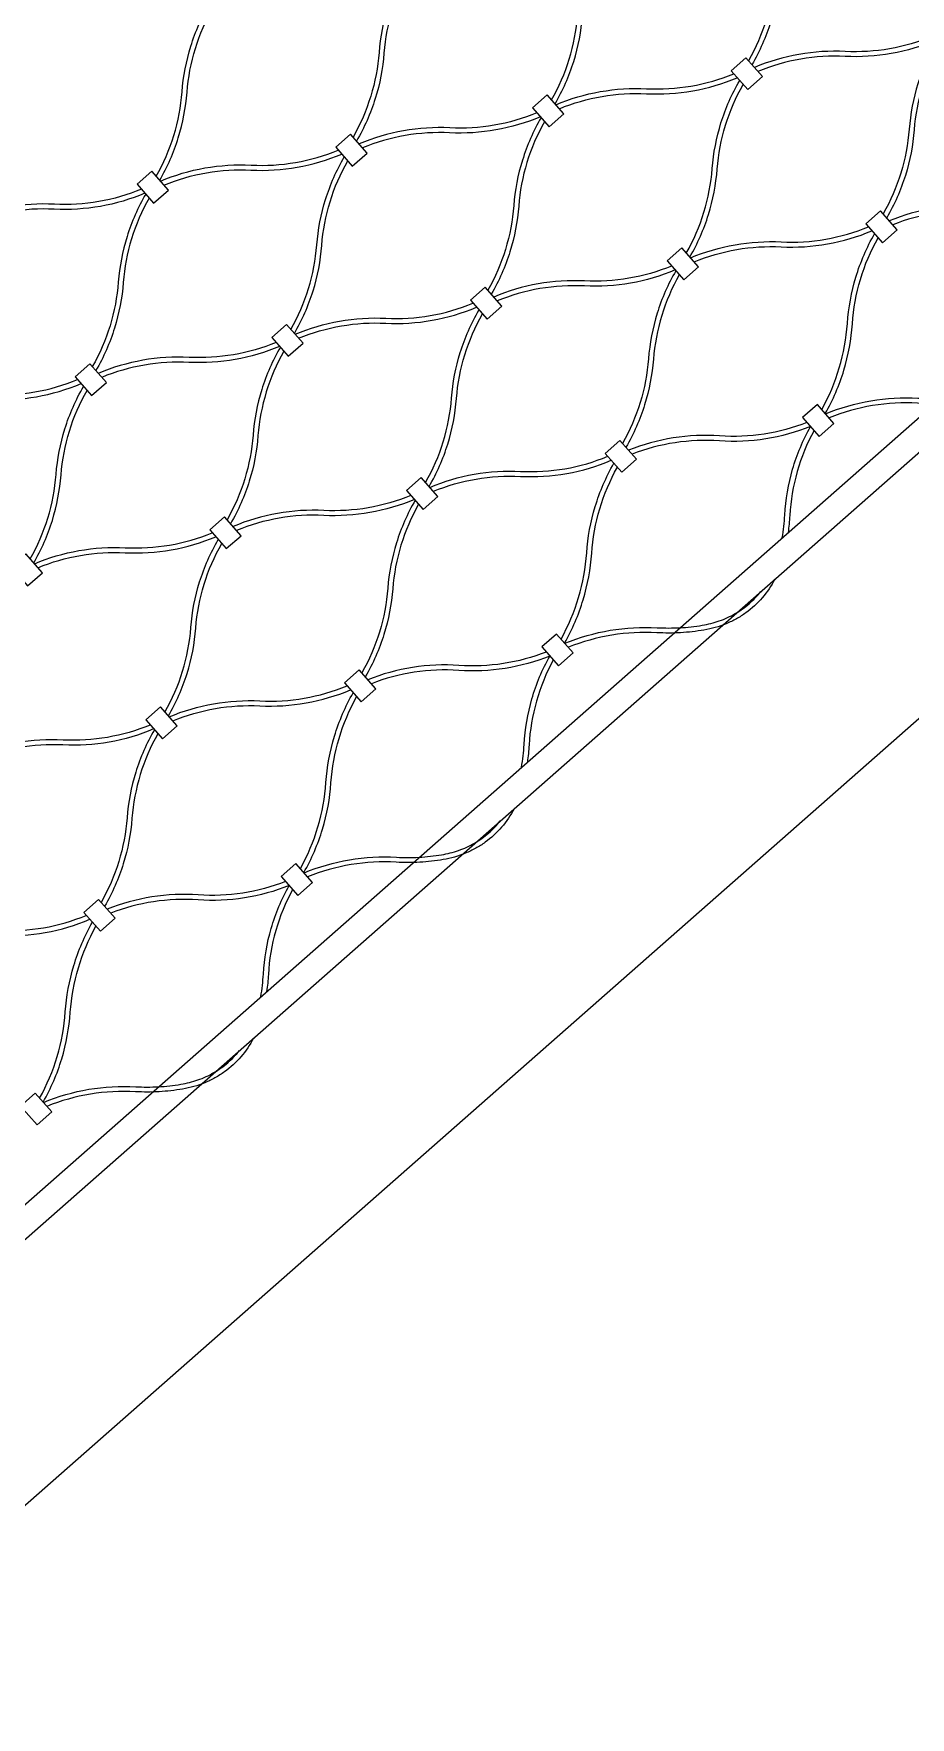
# Model space of a CAD drawing. Header units: millimetres. Extents: x 832728086 to 834530684, y 817551485 to 818349469.
# Drawn here: x 834423208 to 834423475, y 817820631 to 817821145 of the extents above; entities that cross this region are included whole.
import ezdxf

# ---------------------------------------------------------------- set-up
doc = ezdxf.new("R2010")
doc.units = ezdxf.units.MM
doc.header["$LTSCALE"] = 100
doc.layers.add('056-Railing-l', color=6, linetype='Continuous', lineweight=25)
doc.layers.add('A-COLS', color=3, linetype='Continuous')
doc.layers.add('mesh- l', color=8, linetype='Continuous')

msp = doc.modelspace()

# ---------------------------------------------------------------- linework, layer by layer
at = {"layer": '056-Railing-l'}
for points in [[(834423029.1591, 817820632.7204), (834424027.571, 817821511.3977)], [(834423034.4444, 817820626.7149), (834424032.8563, 817821505.3922)]]:
    msp.add_lwpolyline(points, dxfattribs=at)
at = {"layer": 'A-COLS'}
msp.add_line((834424152.0256, 817821529.0111, 0.0052), (834419835.8825, 817817730.4819, 0.0052), dxfattribs=at)
at = {"layer": 'mesh- l'}
for points in [[(834423442.1012, 817821189.0643, 0.05643381), (834423436.4096, 817821176.1182, 0.05608633), (834423433.7468, 817821162.2281, -0.05520174), (834423431.2137, 817821148.887, -0.05548959), (834423425.8162, 817821136.4273)], [(834423443.168, 817821187.852, 0.05541212), (834423437.7841, 817821175.4039, 0.05509445), (834423435.2568, 817821162.0779, -0.0561917), (834423432.5882, 817821148.1728, -0.05650781), (834423426.8828, 817821135.2154)], [(834423365.735, 817821124.4727, 0.05541212), (834423371.1189, 817821136.9209, 0.05509445), (834423373.6462, 817821150.2469, -0.0561917), (834423376.3148, 817821164.152, -0.05650781), (834423382.0202, 817821177.1094)], [(834423366.8018, 817821123.2605, 0.05643381), (834423372.4934, 817821136.2066, 0.05608633), (834423375.1562, 817821150.0967, -0.05520174), (834423377.6893, 817821163.4378, -0.05548959), (834423383.0868, 817821175.8975)], [(834423321.408, 817821165.7582, 0.05643381), (834423315.7164, 817821152.8122, 0.05608633), (834423313.0536, 817821138.9221, -0.05520174), (834423310.5205, 817821125.581, -0.05548959), (834423305.123, 817821113.1213)], [(834423322.4748, 817821164.546, 0.05541212), (834423317.0909, 817821152.0979, 0.05509445), (834423314.5636, 817821138.7719, -0.0561917), (834423311.895, 817821124.8668, -0.05650781), (834423306.1896, 817821111.9093)], [(834423245.0418, 817821101.1667, 0.05541212), (834423250.4257, 817821113.6149, 0.05509445), (834423252.953, 817821126.9408, -0.0561917), (834423255.6216, 817821140.846, -0.05650781), (834423261.327, 817821153.8034)], [(834423246.1086, 817821099.9545, 0.05643381), (834423251.8002, 817821112.9005, 0.05608633), (834423254.463, 817821126.7907, -0.05520174), (834423256.9961, 817821140.1317, -0.05548959), (834423262.3936, 817821152.5914)], [(834423481.9241, 817821143.8148, -0.05541212), (834423468.8927, 817821140.0562, -0.05509445), (834423455.3537, 817821139.2425, 0.0561917), (834423441.2222, 817821138.3623, 0.05650781), (834423427.6448, 817821134.3495)], [(834423482.9909, 817821142.6026, -0.05643381), (834423469.4266, 817821138.602, -0.05608633), (834423455.3108, 817821137.7257, 0.05520174), (834423441.756, 817821136.9082, 0.05548959), (834423428.7114, 817821133.1375)], [(834423483.2217, 817821142.3404, 0.05643381), (834423477.5301, 817821129.3943, 0.05608633), (834423474.8673, 817821115.5042, -0.05520174), (834423472.3342, 817821102.1631, -0.05548959), (834423466.9367, 817821089.7034)], [(834423484.2885, 817821141.1281, 0.05541212), (834423478.9046, 817821128.68, 0.05509445), (834423476.3773, 817821115.354, -0.0561917), (834423473.7087, 817821101.4489, -0.05650781), (834423468.0033, 817821088.4915)], [(834423367.0326, 817821122.9983, -0.05643381), (834423380.5969, 817821126.9989, -0.05608633), (834423394.7128, 817821127.8752, 0.05520174), (834423408.2676, 817821128.6927, 0.05548959), (834423421.3121, 817821132.4634)], [(834423368.0994, 817821121.7861, -0.05541212), (834423381.1308, 817821125.5447, -0.05509445), (834423394.6698, 817821126.3584, 0.0561917), (834423408.8014, 817821127.2386, 0.05650781), (834423422.3787, 817821131.2514)], [(834423406.8555, 817821077.7489, 0.05541212), (834423412.2394, 817821090.197, 0.05509445), (834423414.7667, 817821103.523, -0.0561917), (834423417.4353, 817821117.4281, -0.05650781), (834423423.1407, 817821130.3855)], [(834423407.9223, 817821076.5366, 0.05643381), (834423413.614, 817821089.4827, 0.05608633), (834423416.2767, 817821103.3728, -0.05520174), (834423418.8098, 817821116.7139, -0.05548959), (834423424.2073, 817821129.1736)], [(834423361.2309, 817821120.5088, -0.05541212), (834423348.1995, 817821116.7501, -0.05509445), (834423334.6605, 817821115.9365, 0.0561917), (834423320.529, 817821115.0562, 0.05650781), (834423306.9516, 817821111.0434)], [(834423362.2977, 817821119.2966, -0.05643381), (834423348.7334, 817821115.296, -0.05608633), (834423334.6176, 817821114.4197, 0.05520174), (834423321.0628, 817821113.6022, 0.05548959), (834423308.0182, 817821109.8315)], [(834423362.5285, 817821119.0343, 0.05643381), (834423356.8369, 817821106.0883, 0.05608633), (834423354.1741, 817821092.1982, -0.05520174), (834423351.6411, 817821078.8571, -0.05548959), (834423346.2435, 817821066.3974)], [(834423363.5953, 817821117.8221, 0.05541212), (834423358.2114, 817821105.374, 0.05509445), (834423355.6841, 817821092.048, -0.0561917), (834423353.0155, 817821078.1429, -0.05650781), (834423347.3101, 817821065.1855)], [(834423246.3394, 817821099.6923, -0.05643381), (834423259.9037, 817821103.6929, -0.05608633), (834423274.0196, 817821104.5692, 0.05520174), (834423287.5744, 817821105.3866, 0.05548959), (834423300.6189, 817821109.1573)], [(834423247.4063, 817821098.48, -0.05541212), (834423260.4376, 817821102.2387, -0.05509445), (834423273.9766, 817821103.0523, 0.0561917), (834423288.1082, 817821103.9326, 0.05650781), (834423301.6855, 817821107.9454)], [(834423286.1623, 817821054.4428, 0.05541212), (834423291.5462, 817821066.891, 0.05509445), (834423294.0735, 817821080.2169, -0.0561917), (834423296.7421, 817821094.1221, -0.05650781), (834423302.4475, 817821107.0795)], [(834423287.2292, 817821053.2306, 0.05643381), (834423292.9208, 817821066.1767, 0.05608633), (834423295.5835, 817821080.0668, -0.05520174), (834423298.1166, 817821093.4079, -0.05548959), (834423303.5141, 817821105.8676)], [(834423240.5377, 817821097.2028, -0.05541212), (834423227.5064, 817821093.4441, -0.05509445), (834423213.9673, 817821092.6305, 0.0561917), (834423199.8358, 817821091.7502, 0.05650781), (834423186.2584, 817821087.7374)], [(834423241.6045, 817821095.9905, -0.05643381), (834423228.0402, 817821091.99, -0.05608633), (834423213.9244, 817821091.1137, 0.05520174), (834423200.3696, 817821090.2962, 0.05548959), (834423187.325, 817821086.5255)], [(834423241.8353, 817821095.7283, 0.05643381), (834423236.1437, 817821082.7823, 0.05608633), (834423233.481, 817821068.8921, -0.05520174), (834423230.9479, 817821055.5511, -0.05548959), (834423225.5503, 817821043.0914)], [(834423523.2585, 817821096.062, -0.05599755), (834423510.1593, 817821092.5323, -0.0550563), (834423496.6017, 817821091.9716, 0.05611313), (834423482.4508, 817821091.3566, 0.05708602), (834423468.8012, 817821087.5849)], [(834423524.3311, 817821094.8432, -0.05708602), (834423510.6815, 817821091.0715, -0.05611313), (834423496.5306, 817821090.4565, 0.0550563), (834423482.973, 817821089.8958, 0.05599755), (834423469.8738, 817821086.3661)], [(834423242.9021, 817821094.5161, 0.05541212), (834423237.5182, 817821082.068, 0.05509445), (834423234.9909, 817821068.742, -0.0561917), (834423232.3223, 817821054.8368, -0.05650781), (834423226.6169, 817821041.8794)], [(834423408.1531, 817821076.2744, -0.05643381), (834423421.7174, 817821080.275, -0.05608633), (834423435.8333, 817821081.1513, 0.05520174), (834423449.3881, 817821081.9688, 0.05548959), (834423462.4326, 817821085.7395)], [(834423409.22, 817821075.0622, -0.05541212), (834423422.2513, 817821078.8208, -0.05509445), (834423435.7904, 817821079.6345, 0.0561917), (834423449.9219, 817821080.5147, 0.05650781), (834423463.4992, 817821084.5275)], [(834423448.1899, 817821029.996, 0.05501314), (834423453.5514, 817821042.6923, 0.05502564), (834423456.015, 817821056.2523, -0.05608013), (834423458.6165, 817821070.4025, -0.05606721), (834423464.2971, 817821083.6209)], [(834423449.2625, 817821028.7772, 0.05606721), (834423454.9431, 817821041.9957, 0.05608013), (834423457.5446, 817821056.1459, -0.05502564), (834423460.0081, 817821069.7058, -0.05501314), (834423465.3697, 817821082.4022)], [(834423402.3514, 817821073.7849, -0.05541212), (834423389.3201, 817821070.0262, -0.05509445), (834423375.781, 817821069.2126, 0.0561917), (834423361.6495, 817821068.3324, 0.05650781), (834423348.0722, 817821064.3196)], [(834423403.4182, 817821072.5727, -0.05643381), (834423389.854, 817821068.5721, -0.05608633), (834423375.7381, 817821067.6958, 0.05520174), (834423362.1833, 817821066.8783, 0.05548959), (834423349.1388, 817821063.1076)], [(834423403.649, 817821072.3105, 0.05643381), (834423397.9574, 817821059.3644, 0.05608633), (834423395.2947, 817821045.4743, -0.05520174), (834423392.7616, 817821032.1332, -0.05548959), (834423387.364, 817821019.6735)], [(834423404.7159, 817821071.0982, 0.05541212), (834423399.3319, 817821058.6501, 0.05509445), (834423396.8047, 817821045.3241, -0.0561917), (834423394.136, 817821031.419, -0.05650781), (834423388.4306, 817821018.4616)], [(834423287.4599, 817821052.9684, -0.05643381), (834423301.0242, 817821056.969, -0.05608633), (834423315.1401, 817821057.8453, 0.05520174), (834423328.6949, 817821058.6627, 0.05548959), (834423341.7394, 817821062.4334)], [(834423288.5268, 817821051.7562, -0.05541212), (834423301.5581, 817821055.5148, -0.05509445), (834423315.0972, 817821056.3284, 0.0561917), (834423329.2287, 817821057.2087, 0.05650781), (834423342.806, 817821061.2215)], [(834423327.2828, 817821007.7189, 0.05541212), (834423332.6668, 817821020.1671, 0.05509445), (834423335.194, 817821033.493, -0.0561917), (834423337.8627, 817821047.3982, -0.05650781), (834423343.5681, 817821060.3556)], [(834423328.3497, 817821006.5067, 0.05643381), (834423334.0413, 817821019.4528, 0.05608633), (834423336.704, 817821033.3429, -0.05520174), (834423339.2371, 817821046.684, -0.05548959), (834423344.6346, 817821059.1437)], [(834423281.6582, 817821050.4789, -0.05541212), (834423268.6269, 817821046.7202, -0.05509445), (834423255.0878, 817821045.9066, 0.0561917), (834423240.9563, 817821045.0263, 0.05650781), (834423227.379, 817821041.0135)], [(834423282.725, 817821049.2666, -0.05643381), (834423269.1608, 817821045.2661, -0.05608633), (834423255.0449, 817821044.3898, 0.05520174), (834423241.4901, 817821043.5723, 0.05548959), (834423228.4456, 817821039.8016)], [(834423282.9558, 817821049.0044, 0.05643381), (834423277.2642, 817821036.0584, 0.05608633), (834423274.6015, 817821022.1683, -0.05520174), (834423272.0684, 817821008.8272, -0.05548959), (834423266.6708, 817820996.3675)], [(834423284.0227, 817821047.7922, 0.05541212), (834423278.6387, 817821035.3441, 0.05509445), (834423276.1115, 817821022.0181, -0.0561917), (834423273.4428, 817821008.113, -0.05650781), (834423267.7374, 817820995.1555)], [(834423449.3486, 817821028.6795, -0.05606931), (834423463.1762, 817821032.6523, -0.05608344), (834423477.5409, 817821033.4532, 0.02749376), (834423484.4419, 817821033.4437, 0.02749016), (834423491.3023, 817821034.1915, 0.04358453), (834423496.4998, 817821035.5222, 0.04703204), (834423501.3695, 817821037.7659, 0.04662132), (834423505.5928, 817821040.774, 0.04736718), (834423509.1795, 817821044.5174)], [(834423513.432, 817821048.2599, -0.05861222), (834423509.625, 817821042.6101, -0.05918417), (834423504.6065, 817821038.0043, -0.02931437), (834423501.7097, 817821036.1651, -0.02849813), (834423498.6198, 817821034.6721, -0.02885982), (834423495.2743, 817821033.5059, -0.02750146), (834423491.8183, 817821032.7232, -0.0280161), (834423484.6587, 817821031.92, -0.02801983), (834423477.4541, 817821031.9224, 0.05502888), (834423463.6923, 817821031.1841, 0.05501523), (834423450.4227, 817821027.4621)], [(834423166.7667, 817821029.6624, -0.05643381), (834423180.331, 817821033.6629, -0.05608633), (834423194.4469, 817821034.5392, 0.05520174), (834423208.0017, 817821035.3567, 0.05548959), (834423221.0462, 817821039.1274)], [(834423167.8336, 817821028.4501, -0.05541212), (834423180.8649, 817821032.2088, -0.05509445), (834423194.404, 817821033.0224, 0.0561917), (834423208.5355, 817821033.9027, 0.05650781), (834423222.1128, 817821037.9155)], [(834423206.5896, 817820984.4129, 0.05541212), (834423211.9736, 817820996.8611, 0.05509445), (834423214.5008, 817821010.187, -0.0561917), (834423217.1695, 817821024.0922, -0.05650781), (834423222.8749, 817821037.0496)], [(834423207.6565, 817820983.2007, 0.05643381), (834423213.3481, 817820996.1467, 0.05608633), (834423216.0108, 817821010.0369, -0.05520174), (834423218.5439, 817821023.3779, -0.05548959), (834423223.9415, 817821035.8376)], [(834423443.6858, 817821026.0321, -0.05599755), (834423430.5866, 817821022.5023, -0.0550563), (834423417.029, 817821021.9417, 0.05611313), (834423402.8781, 817821021.3267, 0.05708602), (834423389.2285, 817821017.555)], [(834423444.7584, 817821024.8133, -0.05708602), (834423431.1088, 817821021.0416, -0.05611313), (834423416.9579, 817821020.4266, 0.0550563), (834423403.4003, 817821019.8659, 0.05599755), (834423390.3011, 817821016.3362)], [(834423436.1217, 817820990.878, 0.01408298), (834423436.6127, 817820994.3202, 0.01401475), (834423436.9095, 817820997.7847, -0.05610981), (834423439.2998, 817821011.7461, -0.05708383), (834423444.7584, 817821024.8133)], [(834423445.8326, 817821023.5958, 0.05599537), (834423440.6832, 817821011.0443, 0.05505305), (834423438.4215, 817820997.6646, -0.01031216), (834423438.217, 817820995.0505, -0.0103492), (834423437.9047, 817820992.4471)], [(834423328.5804, 817821006.2445, -0.05643381), (834423342.1447, 817821010.2451, -0.05608633), (834423356.2606, 817821011.1214, 0.05520174), (834423369.8154, 817821011.9389, 0.05548959), (834423382.8599, 817821015.7096)], [(834423329.6473, 817821005.0323, -0.05541212), (834423342.6786, 817821008.7909, -0.05509445), (834423356.2177, 817821009.6046, 0.0561917), (834423370.3492, 817821010.4848, 0.05650781), (834423383.9265, 817821014.4976)], [(834423368.6172, 817820959.9661, 0.05501314), (834423373.9788, 817820972.6624, 0.05502564), (834423376.4423, 817820986.2224, -0.05608013), (834423379.0438, 817821000.3726, -0.05606721), (834423384.7244, 817821013.591)], [(834423369.6898, 817820958.7473, 0.05606721), (834423375.3704, 817820971.9658, 0.05608013), (834423377.9719, 817820986.1159, -0.05502564), (834423380.4355, 817820999.6759, -0.05501314), (834423385.797, 817821012.3722)], [(834423322.7787, 817821003.755, -0.05541212), (834423309.7474, 817820999.9963, -0.05509445), (834423296.2083, 817820999.1827, 0.0561917), (834423282.0768, 817820998.3024, 0.05650781), (834423268.4995, 817820994.2896)], [(834423323.8456, 817821002.5428, -0.05643381), (834423310.2813, 817820998.5422, -0.05608633), (834423296.1654, 817820997.6659, 0.05520174), (834423282.6106, 817820996.8484, 0.05548959), (834423269.5661, 817820993.0777)], [(834423324.0763, 817821002.2805, 0.05643381), (834423318.3847, 817820989.3345, 0.05608633), (834423315.722, 817820975.4444, -0.05520174), (834423313.1889, 817820962.1033, -0.05548959), (834423307.7914, 817820949.6436)], [(834423325.1432, 817821001.0683, 0.05541212), (834423319.7593, 817820988.6202, 0.05509445), (834423317.232, 817820975.2942, -0.0561917), (834423314.5633, 817820961.3891, -0.05650781), (834423308.858, 817820948.4317)], [(834423207.8872, 817820982.9385, -0.05643381), (834423221.4515, 817820986.939, -0.05608633), (834423235.5674, 817820987.8154, 0.05520174), (834423249.1222, 817820988.6328, 0.05548959), (834423262.1667, 817820992.4035)], [(834423208.9541, 817820981.7262, -0.05541212), (834423221.9854, 817820985.4849, -0.05509445), (834423235.5245, 817820986.2985, 0.0561917), (834423249.656, 817820987.1788, 0.05650781), (834423263.2333, 817820991.1916)], [(834423247.7101, 817820937.689, 0.05541212), (834423253.0941, 817820950.1372, 0.05509445), (834423255.6214, 817820963.4631, -0.0561917), (834423258.29, 817820977.3683, -0.05650781), (834423263.9954, 817820990.3257)], [(834423248.777, 817820936.4768, 0.05643381), (834423254.4686, 817820949.4228, 0.05608633), (834423257.1313, 817820963.313, -0.05520174), (834423259.6644, 817820976.6541, -0.05548959), (834423265.062, 817820989.1137)], [(834423433.8593, 817820978.2299, -0.05861222), (834423430.0524, 817820972.5802, -0.05918417), (834423425.0338, 817820967.9744, -0.02931437), (834423422.137, 817820966.1352, -0.02849813), (834423419.0471, 817820964.6422, -0.02885982), (834423415.7016, 817820963.476, -0.02750146), (834423412.2456, 817820962.6933, -0.0280161), (834423405.086, 817820961.8901, -0.02801983), (834423397.8814, 817820961.8924, 0.05502888), (834423384.1196, 817820961.1542, 0.05501523), (834423370.8501, 817820957.4322)], [(834423369.7759, 817820958.6496, -0.05606931), (834423383.6036, 817820962.6224, -0.05608344), (834423397.9682, 817820963.4233, 0.02749376), (834423404.8692, 817820963.4138, 0.02749016), (834423411.7296, 817820964.1616, 0.04358453), (834423416.9271, 817820965.4922, 0.04703204), (834423421.7968, 817820967.736, 0.04662132), (834423426.0201, 817820970.7441, 0.04736718), (834423429.6069, 817820974.4875)], [(834423364.1131, 817820956.0021, -0.05599755), (834423351.0139, 817820952.4724, -0.0550563), (834423337.4563, 817820951.9118, 0.05611313), (834423323.3054, 817820951.2967, 0.05708602), (834423309.6558, 817820947.5251)], [(834423365.1857, 817820954.7833, -0.05708602), (834423351.5361, 817820951.0117, -0.05611313), (834423337.3852, 817820950.3966, 0.0550563), (834423323.8276, 817820949.836, 0.05599755), (834423310.7284, 817820946.3063)], [(834423356.549, 817820920.848, 0.01408298), (834423357.04, 817820924.2903, 0.01401475), (834423357.3369, 817820927.7547, -0.05610981), (834423359.7271, 817820941.7162, -0.05708383), (834423365.1857, 817820954.7833)], [(834423366.2599, 817820953.5659, 0.05599537), (834423361.1105, 817820941.0144, 0.05505305), (834423358.8489, 817820927.6347, -0.01031216), (834423358.6443, 817820925.0206, -0.0103492), (834423358.332, 817820922.4172)], [(834423249.0078, 817820936.2146, -0.05643381), (834423262.5721, 817820940.2152, -0.05608633), (834423276.6879, 817820941.0915, 0.05520174), (834423290.2427, 817820941.9089, 0.05548959), (834423303.2872, 817820945.6796)], [(834423250.0746, 817820935.0024, -0.05541212), (834423263.1059, 817820938.761, -0.05509445), (834423276.645, 817820939.5746, 0.0561917), (834423290.7765, 817820940.4549, 0.05650781), (834423304.3538, 817820944.4677)], [(834423289.0445, 817820889.9362, 0.05501314), (834423294.4061, 817820902.6325, 0.05502564), (834423296.8696, 817820916.1925, -0.05608013), (834423299.4712, 817820930.3426, -0.05606721), (834423305.1517, 817820943.5611)], [(834423290.1172, 817820888.7174, 0.05606721), (834423295.7977, 817820901.9359, 0.05608013), (834423298.3992, 817820916.086, -0.05502564), (834423300.8628, 817820929.646, -0.05501314), (834423306.2243, 817820942.3423)], [(834423243.206, 817820933.7251, -0.05541212), (834423230.1747, 817820929.9664, -0.05509445), (834423216.6356, 817820929.1528, 0.0561917), (834423202.5041, 817820928.2725, 0.05650781), (834423188.9268, 817820924.2597)], [(834423244.2729, 817820932.5128, -0.05643381), (834423230.7086, 817820928.5123, -0.05608633), (834423216.5927, 817820927.636, 0.05520174), (834423203.0379, 817820926.8185, 0.05548959), (834423189.9934, 817820923.0478)], [(834423244.5037, 817820932.2506, 0.05643381), (834423238.8121, 817820919.3046, 0.05608633), (834423236.1493, 817820905.4145, -0.05520174), (834423233.6162, 817820892.0734, -0.05548959), (834423228.2187, 817820879.6137)], [(834423245.5705, 817820931.0384, 0.05541212), (834423240.1866, 817820918.5903, 0.05509445), (834423237.6593, 817820905.2643, -0.0561917), (834423234.9907, 817820891.3592, -0.05650781), (834423229.2853, 817820878.4017)], [(834423354.2866, 817820908.2, -0.05861222), (834423350.4797, 817820902.5503, -0.05918417), (834423345.4611, 817820897.9445, -0.02931437), (834423342.5643, 817820896.1053, -0.02849813), (834423339.4744, 817820894.6123, -0.02885982), (834423336.1289, 817820893.4461, -0.02750146), (834423332.673, 817820892.6634, -0.0280161), (834423325.5133, 817820891.8602, -0.02801983), (834423318.3087, 817820891.8625, 0.05502888), (834423304.5469, 817820891.1242, 0.05501523), (834423291.2774, 817820887.4023)], [(834423290.2032, 817820888.6197, -0.05606931), (834423304.0309, 817820892.5925, -0.05608344), (834423318.3955, 817820893.3934, 0.02749376), (834423325.2966, 817820893.3839, 0.02749016), (834423332.1569, 817820894.1316, 0.04358453), (834423337.3544, 817820895.4623, 0.04703204), (834423342.2242, 817820897.706, 0.04662132), (834423346.4474, 817820900.7142, 0.04736718), (834423350.0342, 817820904.4576)], [(834423284.5404, 817820885.9722, -0.05599755), (834423271.4413, 817820882.4425, -0.0550563), (834423257.8836, 817820881.8819, 0.05611313), (834423243.7328, 817820881.2668, 0.05708602), (834423230.0831, 817820877.4952)], [(834423285.6131, 817820884.7534, -0.05708602), (834423271.9634, 817820880.9818, -0.05611313), (834423257.8126, 817820880.3667, 0.0550563), (834423244.2549, 817820879.8061, 0.05599755), (834423231.1558, 817820876.2764)], [(834423276.9763, 817820850.8181, 0.01408298), (834423277.4673, 817820854.2604, 0.01401475), (834423277.7642, 817820857.7248, -0.05610981), (834423280.1544, 817820871.6863, -0.05708383), (834423285.6131, 817820884.7534)], [(834423286.6872, 817820883.536, 0.05599537), (834423281.5378, 817820870.9845, 0.05505305), (834423279.2762, 817820857.6047, -0.01031216), (834423279.0717, 817820854.9907, -0.0103492), (834423278.7593, 817820852.3873)], [(834423169.4351, 817820866.1847, -0.05643381), (834423182.9994, 817820870.1852, -0.05608633), (834423197.1152, 817820871.0616, 0.05520174), (834423210.6701, 817820871.879, 0.05548959), (834423223.7146, 817820875.6497)], [(834423170.5019, 817820864.9724, -0.05541212), (834423183.5333, 817820868.7311, -0.05509445), (834423197.0723, 817820869.5447, 0.0561917), (834423211.2039, 817820870.425, 0.05650781), (834423224.7812, 817820874.4378)], [(834423209.4719, 817820819.9063, 0.05501314), (834423214.8334, 817820832.6026, 0.05502564), (834423217.297, 817820846.1626, -0.05608013), (834423219.8985, 817820860.3127, -0.05606721), (834423225.579, 817820873.5312)], [(834423210.5445, 817820818.6875, 0.05606721), (834423216.225, 817820831.9059, 0.05608013), (834423218.8266, 817820846.0561, -0.05502564), (834423221.2901, 817820859.6161, -0.05501314), (834423226.6517, 817820872.3124)], [(834423274.7139, 817820838.1701, -0.05861222), (834423270.907, 817820832.5204, -0.05918417), (834423265.8885, 817820827.9146, -0.02931437), (834423262.9916, 817820826.0754, -0.02849813), (834423259.9017, 817820824.5824, -0.02885982), (834423256.5562, 817820823.4162, -0.02750146), (834423253.1003, 817820822.6335, -0.0280161), (834423245.9406, 817820821.8303, -0.02801983), (834423238.7361, 817820821.8326, 0.05502888), (834423224.9742, 817820821.0943, 0.05501523), (834423211.7047, 817820817.3723)], [(834423210.6306, 817820818.5898, -0.05606931), (834423224.4582, 817820822.5626, -0.05608344), (834423238.8229, 817820823.3635, 0.02749376), (834423245.7239, 817820823.354, 0.02749016), (834423252.5843, 817820824.1017, 0.04358453), (834423257.7817, 817820825.4324, 0.04703204), (834423262.6515, 817820827.6761, 0.04662132), (834423266.8748, 817820830.6843, 0.04736718), (834423270.4615, 817820834.4277)]]:
    msp.add_lwpolyline(points, format="xyb", dxfattribs=at)
for points in [[(834423425.0354, 817821137.3145), (834423420.5312, 817821133.3506)], [(834423430.0995, 817821131.5603), (834423425.0354, 817821137.3145)], [(834423420.5312, 817821133.3506), (834423425.5954, 817821127.5963)], [(834423425.5954, 817821127.5963), (834423430.0995, 817821131.5603)], [(834423304.3422, 817821114.0085), (834423299.8381, 817821110.0446)], [(834423309.4063, 817821108.2543), (834423304.3422, 817821114.0085)], [(834423299.8381, 817821110.0446), (834423304.9022, 817821104.2903)], [(834423304.9022, 817821104.2903), (834423309.4063, 817821108.2543)], [(834423345.4627, 817821067.2846), (834423340.9586, 817821063.3207)], [(834423350.5268, 817821061.5304), (834423345.4627, 817821067.2846)], [(834423340.9586, 817821063.3207), (834423346.0227, 817821057.5664)], [(834423346.0227, 817821057.5664), (834423350.5268, 817821061.5304)], [(834423224.7695, 817821043.9786), (834423220.2654, 817821040.0146)], [(834423229.8336, 817821038.2244), (834423224.7695, 817821043.9786)], [(834423220.2654, 817821040.0146), (834423225.3295, 817821034.2604)], [(834423225.3295, 817821034.2604), (834423229.8336, 817821038.2244)], [(834423265.89, 817820997.2547), (834423261.3859, 817820993.2908)], [(834423270.9542, 817820991.5005), (834423265.89, 817820997.2547)], [(834423261.3859, 817820993.2908), (834423266.4501, 817820987.5365)], [(834423266.4501, 817820987.5365), (834423270.9542, 817820991.5005)]]:
    msp.add_lwpolyline(points, dxfattribs=at)
for points in [[(834423430.0995, 817821131.5603), (834423425.0354, 817821137.3145), (834423420.5312, 817821133.3506), (834423425.5954, 817821127.5963)], [(834423369.4493, 817821120.2523), (834423364.3851, 817821126.0065), (834423359.881, 817821122.0426), (834423364.9452, 817821116.2883)], [(834423309.4063, 817821108.2543), (834423304.3422, 817821114.0085), (834423299.8381, 817821110.0446), (834423304.9022, 817821104.2903)], [(834423248.7561, 817821096.9463), (834423243.6919, 817821102.7005), (834423239.1878, 817821098.7365), (834423244.252, 817821092.9823)], [(834423461.6518, 817821086.6267), (834423466.7159, 817821080.8725), (834423471.22, 817821084.8364), (834423466.1559, 817821090.5907)], [(834423471.22, 817821084.8364), (834423466.1559, 817821090.5907), (834423461.6518, 817821086.6267), (834423466.7159, 817821080.8725)], [(834423410.5698, 817821073.5284), (834423405.5057, 817821079.2826), (834423401.0015, 817821075.3187), (834423406.0657, 817821069.5644)], [(834423350.5268, 817821061.5304), (834423345.4627, 817821067.2846), (834423340.9586, 817821063.3207), (834423346.0227, 817821057.5664)], [(834423289.8766, 817821050.2224), (834423284.8125, 817821055.9766), (834423280.3083, 817821052.0127), (834423285.3725, 817821046.2584)], [(834423229.8336, 817821038.2244), (834423224.7695, 817821043.9786), (834423220.2654, 817821040.0146), (834423225.3295, 817821034.2604)], [(834423442.3395, 817821027.5618), (834423447.4037, 817821021.8075), (834423451.9078, 817821025.7715), (834423446.8437, 817821031.5257)], [(834423382.0791, 817821016.5968), (834423387.1433, 817821010.8425), (834423391.6474, 817821014.8065), (834423386.5832, 817821020.5607)], [(834423391.6474, 817821014.8065), (834423386.5832, 817821020.5607), (834423382.0791, 817821016.5968), (834423387.1433, 817821010.8425)], [(834423330.9971, 817821003.4985), (834423325.933, 817821009.2527), (834423321.4289, 817821005.2888), (834423326.493, 817820999.5345)], [(834423270.9542, 817820991.5005), (834423265.89, 817820997.2547), (834423261.3859, 817820993.2908), (834423266.4501, 817820987.5365)], [(834423210.3039, 817820980.1925), (834423205.2398, 817820985.9467), (834423200.7357, 817820981.9827), (834423205.7998, 817820976.2285)], [(834423210.3039, 817820980.1925), (834423205.2398, 817820985.9467), (834423200.7357, 817820981.9827), (834423205.7998, 817820976.2285)], [(834423362.7669, 817820957.5318), (834423367.831, 817820951.7776), (834423372.3351, 817820955.7416), (834423367.271, 817820961.4958)], [(834423302.5064, 817820946.5669), (834423307.5706, 817820940.8126), (834423312.0747, 817820944.7766), (834423307.0105, 817820950.5308)], [(834423312.0747, 817820944.7766), (834423307.0105, 817820950.5308), (834423302.5064, 817820946.5669), (834423307.5706, 817820940.8126)], [(834423251.4245, 817820933.4686), (834423246.3603, 817820939.2228), (834423241.8562, 817820935.2589), (834423246.9203, 817820929.5046)], [(834423251.4245, 817820933.4686), (834423246.3603, 817820939.2228), (834423241.8562, 817820935.2589), (834423246.9203, 817820929.5046)], [(834423283.1942, 817820887.5019), (834423288.2583, 817820881.7477), (834423292.7625, 817820885.7116), (834423287.6983, 817820891.4659)], [(834423222.9337, 817820876.5369), (834423227.9979, 817820870.7827), (834423232.502, 817820874.7467), (834423227.4379, 817820880.5009)], [(834423232.502, 817820874.7467), (834423227.4379, 817820880.5009), (834423222.9337, 817820876.5369), (834423227.9979, 817820870.7827)], [(834423203.6215, 817820817.472), (834423208.6857, 817820811.7178), (834423213.1898, 817820815.6817), (834423208.1256, 817820821.436)]]:
    msp.add_lwpolyline(points, close=True, dxfattribs=at)

doc.saveas('drawing.dxf')
